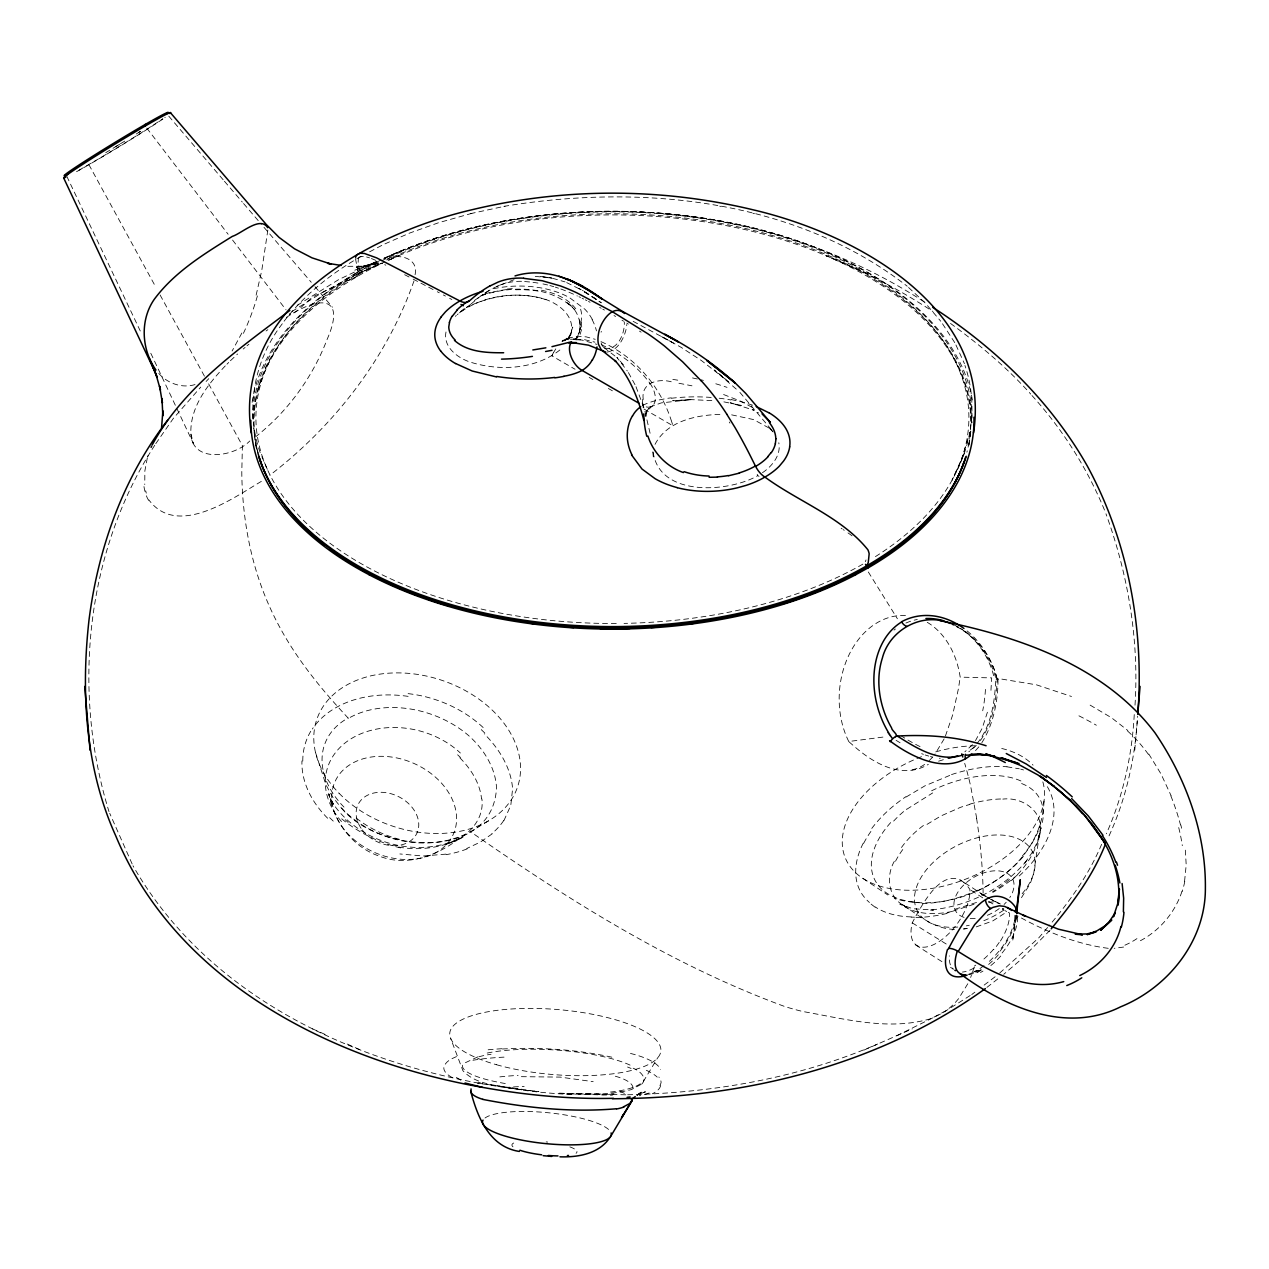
<?xml version="1.0" encoding="UTF-8"?>
<svg xmlns="http://www.w3.org/2000/svg" width="1269" height="1269" viewBox="0 0 1269 1269"><rect width="100%" height="100%" fill="white"/><g stroke="black" fill="none" stroke-linecap="round" stroke-linejoin="round"><path stroke-width="0.75" stroke-dasharray="5 3.75" d="M643.097 403.954L643.129 407.619M581.71 327.132L581.345 321.945M267.854 230.038L261.779 270.408L255.862 296.343M355.447 258.511L358.08 272.121L360.317 272.121L358.064 263.587L358.35 258.527M1014.914 915.266L1014.661 920.501L1015.01 918.772C1011.694 936.554 1000.273 951.607 987.076 963.472M653.138 452.065C659.341 497.575 728.771 492.42 757.815 475.653L759.021 476.383M643.24 399.354C640.639 381.921 659.959 377.876 672.84 382.27M956.207 626.505C976.448 636.705 990.106 657.025 995.895 678.582C994.722 702.122 991.454 726.28 976.511 744.142M1134.248 714.558C1132.027 755.452 1123.128 796.361 1106.33 833.765M1135.009 705.167C1139.181 640.385 1128.157 574.714 1105.965 513.802M1109.058 835.843C1126.206 798.439 1135.374 757.323 1137.532 716.303M1134.756 750.249L1137.294 720.554M990.962 690.304L991.676 677.9L960.173 677.138A80.201 60.896 -85.6 0 0 926.798 622.048M415.074 274.691C418.96 258.638 399.513 253.118 387.537 258.749M957.159 470.069C973.355 437.979 976.733 399.561 964.932 365.456M970.737 431.508L968.945 445.673M1015.739 916.17L1012.63 941.122L1016.263 917.439M581.567 329.575L579.822 335.349L575.698 339.537L579.346 332.224L580.219 324.959L579.314 318.646C580.726 325.625 580.71 334.493 574.825 339.521M254.07 410.204L255.497 399.545M1044.022 801.072C1041.706 870.82 957.254 917.804 894.248 898.436M445.99 331.986C442.96 346.945 457.474 357.874 470.038 362.03C500.383 371.706 537.945 369.39 562.675 347.643M1184.564 881.289L1186.198 864.95L1185.151 847.137M645.683 416.533L646.952 410.791L645.413 414.9L648.808 408.364L645.984 411.933L652.694 405.652L649.554 407.127L661.197 402.907L691.7 399.545L672.649 400.734L691.827 399.656L714.415 400.718M601.094 332.177L601.316 331.288M413.995 280.925C386.997 358.001 334.35 425.623 269.885 475.209M987.409 712.242L982.238 728.136L975.48 740.668M1040.834 822.835L1037.645 832.702L1030.523 846.09M568.591 339.806L572.763 327.053L570.4 334.873L571.589 332.24L567.465 339.156L570.812 334.508L563.722 340.964L570.273 337.681L577.871 336.269L586.262 336.872L595.224 339.331M147.315 457.95L144.856 470.958L144.761 484.584M570.701 334.794C576.554 315.093 555.885 300.943 538.928 297.612C511.106 291.489 479.73 296.645 457.221 314.633M147.648 456.792L147.997 455.634M257.893 388.948L261.208 378.432M961.347 459.838L970.087 432.221M974.322 967.01L970.642 977.463M1182.01 891.235C1174.904 913.157 1158.597 931.922 1137.865 942.01M866.045 559.93L865.284 561.707M945.421 736.02L952.638 715.082L958.206 689.765A284.05 215.682 -85.6 0 0 960.173 677.138M655.026 444.372C667.399 420.309 698.14 414.535 722.838 414.376M894.296 861.365C886 875.737 887.824 896.834 903.48 905.384M1101.603 844.329C1089.072 874.373 1069.767 901.26 1048.86 926.053M863.253 843.203C855.607 857.876 852.245 876.435 860.493 891.599A112.592 66.591 -25.2 0 0 869.439 902.497M944.12 738.907L934.65 754.722M241.856 333.033L232.132 351.005M967.803 983.761L958.587 998.64A177.39 102.424 60 0 1 945.96 1010.711L931.954 1018.198M265.364 368.248L270.424 358.207M659.943 1085.598L661.07 1082.838A109.007 26.744 3.6 0 0 658.881 1077.032M553.316 352.909L551.825 355.859L575.063 369.247M553.458 352.655L555.806 348.864M358.508 258.226L359.825 256.957M503.92 820.631L510.788 805.418L512.597 788.874A107.389 73.507 23.3 0 0 484.266 733.863M625.776 1094.814L557.377 1093.212L600.967 1094.084L619.51 1092.308L631.296 1089.627L641.828 1084.027L657.643 1057.87M575.682 339.442C584.708 327.164 578.49 309.763 566.497 301.974L574.603 309.573C550.27 284.764 509.932 285.636 480.475 295.978M981.825 742.73C993.706 724.076 998.402 698.933 997.942 678.169M154.755 445.245C85.594 551.967 71.81 691.018 108.991 811.605M155.77 443.674L173.314 418.437L200.756 387.093M282.305 323.769C254.165 359.984 244.679 409.887 260.431 453.319M980.398 740.525C992.961 722.505 996.419 699.853 997.228 678.36L1036.44 684.816L1071.48 696.475M641.828 1084.027C648.158 1077.619 638.957 1070.433 633.183 1068.228M1021.466 897.675L1030.254 883.605L1033.68 873.516L1039.66 832.908C1044.419 811.414 1022.211 796.694 1002.811 799.105M978.859 746.854L974.132 752.152M1050.018 930.288L1020.419 960.046L1003.731 974.306M284.066 321.216C305.21 293.916 332.795 272.2 362.823 255.402M972.498 744.633L964.868 751.819M1047.607 927.512L1038.899 937.728L998.084 974.497M932.778 756.99L928.749 761.114M206.101 381.477L208.782 378.67M225.279 365.884C208.433 383.777 190.873 405.668 190.826 431.571C190.207 463.819 233.575 457.633 249.739 441.025M976.305 745.506L968.818 751.787M226.977 364.171L228.69 362.458M230.419 360.745L237.62 353.988M1019.181 875.975C1042.864 854.83 1066.261 816.681 1046.766 785.749M1011.25 880.607C1026.7 866.933 1038.264 848.453 1041.119 827.769L1037.138 842.521L1031.919 852.847L1024.86 862.999L1027.049 860.192C1003.16 889.395 966.55 906.97 929.209 910.095L933.651 910L912.776 908.731L899.864 904.131L905.939 906.796L901.196 903.829C918.042 914.695 934.761 929.955 956.144 929.352M455.397 316.314L456.285 315.458M470.466 304.544L458.188 313.808M460.536 311.714L467.151 306.21M470.973 304.1L477.017 298.976A309.525 178.707 60 0 1 491.531 289.046L492.213 288.729M243.204 349.038L245.091 347.42M974.195 747.06L967.565 752.2M246.995 345.818L248.914 344.232M492.229 833.796L480.554 841.997L466.786 848.485M986.917 987.393L1000.67 976.686M255.228 437.091C287.413 411.902 312.491 377.591 327.101 339.426C347.373 293.155 316.964 296.47 285.224 318.202M906.78 809.273L932.667 792.935M971.784 994.515L974.878 992.168M984.157 985.093L996.546 975.671M465.437 1062.676L478.381 1056.617M637.228 1095.163L642.669 1091.118L637.815 1094.687L645.255 1091.863L638.497 1094.386M637.038 1095.274L642.669 1091.118M266.062 330.987L267.854 329.702M984.046 965.63L976.48 971.023L977.685 970.373L968.199 974.465M762.463 472.718C772.091 466.246 781.292 455.111 778.801 442.754M474.558 300.388L483.219 294.313M261.351 481.379C232.719 498.32 177.359 538.215 148.901 499.954M297.184 305.385L338.649 279.624L376.798 261.414M927.02 824.374L940.789 816.015L960.49 807.338A83.913 40.211 -26.1 0 1 969.817 804.467M906.114 797.011L924.958 785.828L951.528 774.677M485.757 292.6L490.913 289.459M291.918 311.508L324.182 291.41L358.984 275.532M970.15 995.546L942.375 1013.09L896.834 1035.694M115.86 146.554L119.683 144.222M315.473 752.358L325.959 784.829L332.494 796.821L341.647 808.258C373.689 841.791 428.938 853.974 470.529 831.703L488.438 820.884M341.647 808.258C377.686 852.863 493.054 862.159 496.528 787.589C495.307 767.031 483.33 748.52 468.182 735.195A89.512 65.02 18.4 0 0 348.436 718.365M79.027 170.189L101.219 157.308A63.704 2.157 -31.4 0 0 116.7 147.997L121.935 144.793A62.562 2.11 -31.4 0 0 162.67 118.826M996.815 678.344C993.468 661.53 978.558 638.291 960.459 628.361M381.334 263.381L356.716 274.231L319.931 293.805C309.636 295.296 296.898 315.521 289.221 313.998M564.975 340.155L567.751 338.68L561.977 341.298L568.575 339.045L562.706 340.362L566.513 339.616M369.612 251.833L383.175 244.663M493.53 288.047L495.529 287.064M388.092 260.478L398.91 255.64L388.362 260.288A358.397 206.91 0 0 1 790.968 242.427A358.397 206.91 0 0 1 966.915 452.192M627.679 1094.75C713.019 1093.021 799.042 1078.031 877.64 1044.038M384.951 243.886L409.681 233.052L438.804 222.646L471.846 213.351M356.716 274.231L384.539 262.048M456.507 1056.585C451.431 1058.822 444.848 1061.661 443.817 1067.8A105.184 24.983 -0.4 0 0 452.954 1077.952M863.951 1050.097L912.3 1028.858M362.791 267.505L376.925 261.382M400.56 251.088L383.857 258.353C556.901 181.879 768.094 199.55 926.402 303.275M365.567 266.3L375.973 262.223M498.891 285.573L496.195 286.746L514.056 279.703M477.921 1083.266L480.317 1082.267M977.622 890.14C959.094 898.595 938.949 903.909 918.47 903.512M976.543 902.449L952.369 910.079M360.126 256.814L363.331 256.401M974.005 904.274L946.912 913.093M368.264 265.173L373.483 263.127L354.479 270.313L373.483 263.127M636.832 1095.052L645.255 1091.863M882.923 737.099L848.707 741.508A290.363 220.473 -85.6 0 0 854.64 746.695C874.293 763.827 902.687 779.864 928.353 764.35M930.589 1018.737C888.697 1031.078 844.535 1018.833 802.817 1011.52A463.518 267.616 60 0 1 785.003 1006.603C672.078 965.186 568.861 900.165 470.529 831.703M485.377 293.837L492.594 291.727M938.584 761.178L946.658 758.703M363.568 266.871L378.781 263.159L360.856 266.331L366.17 266.173L346.881 266.331M976.242 926.893L992.739 920.945L1007.078 911.729L1004.747 910.507M195.014 384.57C181.864 388.647 167.159 383.301 158.403 373.007M912.125 769.918L917.075 768.443A50.411 38.276 -85.6 0 0 926.576 762.955M988.408 902.196L994.325 901.862L1000.416 904.004M503.872 206.435L505.062 206.181C641.591 183.64 794.902 199.122 907.192 286.207M470.307 213.684L505.062 206.181M1123.604 947.055L1114.182 948.324M378.781 263.159L354.59 267.521L371.738 264.46M575.745 339.838L584.755 339.711L594.907 342.154M445.927 854.132L423.164 856.004L399.878 853.958M963.647 928.94L967.232 928.432M963.552 928.987L967.026 928.527M607.074 352.1C618.114 350.196 624.078 338.3 626.315 328.354A27.188 15.704 -60 0 0 626.807 324.483M507.314 289.015L515.69 288.349M502.445 1048.987C539.88 1047.068 577.665 1049.431 614.259 1057.727M521.369 1076.667L560.137 1077.111L593.194 1081.664M600.967 1094.084L571.193 1093.973M570.368 339.204L578.172 339.283L573.461 339.061L582.059 340.076L596.906 344.359M911.174 917.154L914.537 917.186M535.232 276.356L551.936 278.101L565.038 281.892M566.561 1093.846L612.404 1095.21M1108.249 948.324C1075.938 944.231 1044.149 930.859 1016.279 915.187M524.636 281.544L531.473 282.13M939.33 758.227L940.234 758.307M731.642 414.852L753.532 419.563L769.22 428.113M477.747 1083.139L538.913 1091.657C381.699 1076.08 214.747 1008.554 132.975 865.775M1006.967 766.809L1019.277 768.792M533.012 282.321L540.673 283.479M398.672 847.042C420.832 851.118 444.134 847.438 463.962 836.715L445.609 844.393C465.549 839.031 484.615 821.138 481.919 798.978M521.448 1089.77C501.969 1085.328 477.414 1086.312 462.915 1070.735L450.606 1038.248M723.901 401.876L741.35 405.445L730.151 402.796L753.421 409.998L752.136 409.459L758.529 412.933M678.931 383.254L691.986 385.824M731.198 399.576L739.684 401.369A95.334 55.899 0 0 1 748.916 403.97L752.612 405.192M542.973 283.923L547.605 284.954M541.403 290.204C554.474 292.917 568.195 298.263 576.253 309.462M752.961 213.351L754.5 213.684M719.745 206.181L720.935 206.435M930.463 756.578L932.223 757.022M366.598 256.972L369.565 257.877M549.921 285.557L553.807 286.667M1020.736 769.125L1023.512 769.966M928.702 756.086L925.18 754.976M546.082 299.738C519.973 290.76 490.31 295.74 466.389 307.415M555.362 287.159L558.471 288.19M723.6 394.532L740.763 401.242L755.087 408.904M921.659 753.675L923.42 754.341M999.655 903.591L990.74 899.198M868.091 274.231L825.897 255.64C863.317 270.757 899.213 289.364 932.937 311.539M566.688 282.606L583.264 290.839M347.183 1044.038L360.856 1050.097M312.507 1028.858L327.973 1035.694M600.967 341.631C634.579 356.192 660.277 385.998 671.349 420.721M601.252 344.645C620.176 353.337 637.419 366.281 649.791 383.143M578.95 296.708L580.536 297.485M381.588 263.111L382.603 263.603M582.122 298.247L583.708 299.04M384.729 264.65L385.824 265.189M585.295 299.833L586.897 300.642M404.621 274.707L410.252 277.61M588.483 301.451L590.069 302.276M413.155 279.117L433.3 289.649M963.71 882.288C944.675 868.297 927.782 895.866 919.438 909.746A137.956 69.16 -54.2 0 0 912.268 922.864A41.354 20.732 -54.2 0 0 936.871 942.946A41.354 20.732 -54.2 0 0 969.928 889.569A131.119 65.718 -54.2 0 0 963.758 882.241M1008.316 912.395L1009.521 913.014A41.877 21.636 -51.1 0 1 999.449 942.534M1090.119 705.12L1111.565 717.778L1127.855 730.532M633.152 321.343L671.84 342.138M437.266 291.727L439.264 292.79M443.341 294.963L445.419 296.058M957.143 626.537L958.809 627.425M449.654 298.342L451.827 299.5M1002.367 909.239L1003.557 909.873M673.569 343.106L660.562 336.063L681.025 347.262L701.535 360.634L728.66 381.795L720.76 375.037L714.114 369.977L738.637 391.153M599.634 307.399L601.22 308.288M602.823 309.176L604.425 310.064M460.663 1079.919L456.253 1077.429L460.679 1080.014M989.027 898.23L980.969 893.614L989.439 898.404M991.137 899.372L996.228 902.243L990.915 899.293M604.52 347.976C617.67 351.402 625.173 332.732 624.269 321.929M980.969 893.614L989.249 898.341M589.213 377.416L592.909 379.542M608.359 388.473L612.404 390.804M643.97 409.03L672.982 425.797L671.491 421.149M614.006 315.537L615.608 316.473M992.945 903.956L987.98 901.038M588.483 294.202L578.87 288.428L601.316 302.815L593.575 297.549M621.984 320.232L623.587 321.184M900.086 742.777L896.104 740.335M626.775 323.119L628.361 324.103M912.252 922.864L946.468 944.168M915.536 944.897L943.39 962.568M983.887 895.295L960.221 879.893M982.761 897.849L969.96 889.553M584.723 291.775L598.54 300.674M639.513 331.13L641.099 332.161M841.157 528.253L842.204 528.951M950.513 967.311L953.368 969.199A41.877 19.352 -55.8 0 1 949.307 955.858M862.952 878.402L887.856 894.994M604.06 347.658L616.385 357.128M843.235 529.633L844.234 530.315M875.039 907.176L869.202 902.656M950.497 323.421C979.319 344.518 1006.888 367.423 1030.745 394.104M769.617 428.446L773.582 432.396M457.617 754.801L460.488 757.482M481.252 729.627L485.17 733.403M333.239 821.106L329.321 817.347M908.572 287.508L925.228 303.021L940.741 321.216M771.171 429.842L772.599 431.286M603.616 347.294L602.823 346.437M345.231 819.679L346.611 821.059A75.823 51.014 22.1 0 0 348.087 822.391M739.89 392.391L772.472 430.968M348.325 718.254C321.374 689.353 295.994 658.484 277.657 623.301A177.137 102.266 60 0 1 267.505 601.95C252.928 567.909 245.107 531.251 242.633 494.387A387.775 223.883 60 0 1 241.792 472.433L242.395 445.641L206.958 380.763M623.476 364.917L616.877 357.366L627.314 370.976M263.984 227.325L311.254 282.273M223.17 179.77L167.825 115.035M224.439 181.261L242.3 202.072M243.569 203.548L261.43 224.359M1031.967 395.531C1062.978 429.731 1087.866 469.308 1105.315 512.042M314.998 286.667L332.446 307.225M146.807 128.121L228.119 234.257M232.576 240.063L286.033 309.858M1148.81 754.04L1161.024 773.963L1171.144 795.79M942.502 323.769L955.145 343.249M868.329 572.002L897.405 618.764M602.458 345.945L601.094 342.995M729.278 422.022L729.945 423.1M628.425 372.594L635.182 385.015M592.385 319.423L589.324 314.553A95.334 55.027 -0.8 0 0 584.898 309.255L569.622 297.707A74.316 42.987 -0.9 0 0 544.02 288.491A73.443 42.274 -0.8 0 0 511.772 286.286A80.47 45.906 -0.7 0 0 491.801 289.031M88.925 164.7L155.754 287.032M160.1 294.979L206.086 379.177M757.196 474.336L757.815 475.653M66.797 176.296L141.541 333.652M150.789 353.258L193.364 443.484L190.984 434.061M955.922 344.946L964.456 363.695M132.15 863.983L109.721 813.318M635.991 386.68L644.446 409.268L650.711 435.886M261.874 456.681L267.648 470.069M146.268 493.149L145.697 490.833M1180.836 825.009L1181.629 828.229M255.513 442.215L257.893 452.827A358.81 207.148 0 0 1 255.513 442.294M976.718 818.394L970.563 785.701A266.966 154.136 60 0 0 964.694 763.351M652.774 451.907L653.329 457.205M254.91 440.01L253.768 427.827M969.96 400.322L971.61 423.021M257.893 452.192A358.397 206.91 0 0 1 381.652 263.508M848.739 741.461A80.201 60.896 -85.6 0 1 848.533 655.851A80.201 60.896 -85.6 0 1 907.478 615.687M905.923 623.047A73.888 62.974 75.2 0 1 917.313 619.462M954.177 624.871A73.888 62.974 75.2 0 1 994.087 677.345M890.362 736.321A73.888 59.929 71.3 0 1 886.476 730.849M894.042 630.09A73.888 59.929 71.3 0 1 895.406 629.012M920.057 746.6A158.657 101.266 54.6 0 1 901.339 735.957M985.458 689.384A161.1 143.556 64.1 0 1 982.714 710.751M993.579 949.228A42.274 18.591 -50.3 0 1 981.873 960.728M975.75 965.154A42.274 18.591 -50.3 0 1 974.529 965.915M974.148 967.946A42.274 19.479 -52.9 0 1 962.41 972.07M343.994 807.116A89.512 62.879 21.2 0 1 348.071 718.016M999.179 942.439A42.432 20.732 -51.4 0 1 993.881 949.529M976.575 818.346A480.158 277.213 60 0 1 983.142 896.025M487.185 1053.048A91.447 23.016 3.6 0 1 632.898 1066.483M627.552 1067.023A90.036 21.494 2.4 0 1 631.09 1068.45M640.306 1083.758A93.684 23.35 6 0 1 609.691 1092.133M613.926 1093.846A93.224 23.254 7.1 0 1 602.378 1094.782M571.843 1094.497A88.386 14.197 4.6 0 1 496.956 1085.772M505.284 1083.536A93.351 18.987 2.4 0 1 463.883 1062.565M478.905 1056.76A89.147 23.461 5.9 0 1 491.04 1054.269M1042.832 781.878A105.914 65.068 -22.1 0 1 961.95 880.559A105.914 65.068 -22.1 0 1 843.948 854.1A105.914 65.068 -22.1 0 1 924.831 755.436M935.761 751.867A105.914 65.068 -22.1 0 1 977.669 745.76M1001.717 748.472A105.914 65.068 -22.1 0 1 1033.061 765.159M913.95 901.958A91.447 53.837 -25.8 0 1 892.424 820.694M893.662 821.059A89.147 55.82 -25.4 0 1 906.558 809.146M931.62 790.793A93.351 53.584 -26.3 0 1 1023.147 782.053M1021.608 783.544A88.386 50.332 -30.3 0 1 1042.341 822.455M1029.92 846.011A93.224 58.104 -27.8 0 1 1022.322 856.052M1023.385 856.369A93.684 59.992 -26.6 0 1 977.828 890.6M919.042 902.656A90.036 49.919 -25.1 0 1 913.712 902.37M957.762 927.052A64.735 39.783 -27.3 0 1 919.628 879.988A64.735 39.783 -27.3 0 1 1006.19 835.51A64.735 39.783 -27.3 0 1 1021.815 894.137M1003.557 910.254A64.735 39.783 -27.3 0 1 983.84 920.691M969.262 925.244A64.735 39.783 -27.3 0 1 966.359 925.862M964.075 917.392A32.724 20.066 -30 0 1 960.268 888.823A32.724 20.066 -30 0 1 1000.924 871.184A32.724 20.066 -30 0 1 1009.791 897.564M1006.222 902.211A32.724 20.066 -30 0 1 1004.096 904.432M999.258 908.572A32.724 20.066 -30 0 1 986.632 915.568M975.195 918.359A32.724 20.066 -30 0 1 969.865 918.47M459.838 757.783A83.135 54.678 24.5 0 1 481.522 798.915M341.535 821.566A79.17 61.166 14.2 0 1 352.734 737.781A79.17 61.166 14.2 0 1 460.377 753.009M399.624 839.364A83.135 57.279 21.1 0 1 355.304 817.363M503.714 820.551A108.484 74.395 12.1 0 1 491.896 833.59M408.11 693.635A105.295 80.455 16.1 0 1 483.727 728.073M408.11 696.364A107.215 76.854 17.9 0 0 369.517 696.316A109.42 79.36 18.4 0 0 312.348 729.009M302.783 761.083A107.23 77.948 18 0 1 312.206 728.929M327.64 818.235A105.343 76.616 17 0 1 301.943 760.956M400.576 847.93A107.389 75.87 20.8 0 1 339.537 816.998M467.151 848.898A108.5 75.712 12.6 0 1 446.196 854.656M485.012 1118.005A64.735 15.482 5.7 0 1 550.064 1112.929A64.735 15.482 5.7 0 1 610.262 1131.345M569.829 1146.859A32.724 6.678 6.2 0 1 576.078 1153.283M512.993 1146.843A32.724 6.678 6.2 0 1 516.435 1142.084M546.178 1141.894A32.724 6.678 6.2 0 1 547.685 1142.068M499.843 1076.889A83.119 13.705 1.3 0 1 518.085 1075.414M504.761 1087.581A79.535 11.262 0.6 0 1 524.176 1086.423M619.795 1091.388A78.361 18.607 0.5 0 1 627.108 1094.846M615.322 1076.223A82.342 20.907 -2.7 0 1 632.644 1090.579M488.153 1049.78A104.201 20.018 2.4 0 1 501.842 1048.733M472.956 1060.249A106.501 20.558 2.5 0 1 504.745 1057.093M649.141 1092.99A103.566 27.791 9.1 0 1 639.148 1095.766M660.61 1085.709A105.581 27.728 8.4 0 1 652.298 1093.783M646.349 1070.29A110.086 27.283 2.1 0 1 657.215 1077.111M630.471 1053.429A104.169 27.014 -0.3 0 1 660.594 1069.497M952.067 911.443A81.803 48.761 -30.2 0 1 903.116 905.685M1009.458 879.449A84.896 54.63 -27.8 0 1 992.612 891.71M969.881 804.134A86.022 41.306 -26.2 0 1 1002.938 798.962M901.466 847.502A79.55 49.364 -26.4 0 1 926.084 823.549M895.533 861.191A83.151 42.987 -32.6 0 1 904.067 847.787M911.316 916.916A104.312 62.578 -28.6 0 1 875.277 906.97M946.848 913.49A109.784 61.388 -25.5 0 1 914.33 917.535M1017.373 874.944A105.121 65.131 -26.7 0 1 992.755 892.456M951.512 774.582A105.2 55.725 -25.7 0 1 1006.983 766.777M871.787 828.419A106.564 65.798 -25.8 0 1 905.828 796.742M863.745 843.155A104.677 58.247 -29.9 0 1 872.977 828.594M144.983 491.452A183.64 71.635 -45.7 0 1 143.809 485.345M148.552 500.287A182.133 71.175 -45.4 0 1 145.634 493.704M257.385 295.931A123.394 58.342 -62.9 0 1 243.331 333.509M165.24 117.287A59.072 1.856 -31.3 0 1 164.827 117.589M162.924 118.953A59.072 1.856 -31.3 0 1 75.934 172.029M124.743 141.129A60.833 1.983 -31.3 0 1 105.755 152.661M252.134 402.336A361.649 208.798 0 0 1 356.684 272.629A1.761 1.015 60 0 1 358.683 274.405A358.73 207.117 0 0 1 379.748 263.222M972.387 400.036A361.649 208.798 0 0 0 891.044 287.127A361.522 208.735 0 0 0 383.46 258.717M356.763 272.676A361.522 208.735 0 0 1 376.56 262.048M970.769 431.127A358.81 207.148 0 0 1 968.533 446.18M254.672 436.964A358.81 207.148 0 0 1 253.816 428.081M253.61 419.167A358.81 207.148 0 0 1 358.651 274.469M971.197 421.673A358.81 207.148 0 0 0 888.823 288.856A358.73 207.117 0 0 0 386.617 259.923M1078.936 715.827A277.34 106.786 46.9 0 1 1096.353 725.233M1127.633 731.087A133.308 93.668 74.6 0 1 1148.477 754.484M1170.859 795.917A101.583 42.115 68.2 0 1 1180.503 824.929M1178.711 827.562A106.691 49.539 67.1 0 1 1182.311 845.677M1184.786 881.447A129.47 81.977 56.6 0 1 1182.185 891.377M1136.945 938.632A218.014 116.748 83 0 1 1123.351 945.802M1017.437 916.995A7.106 5.822 -17.5 0 1 1015.723 915.377M998.354 679.359A7.17 0.888 -5.6 0 1 996.054 679.074M967.152 630.947A78.964 64.021 71.9 0 1 997.022 678.296M981.143 969.611A42.432 17.322 -48.4 0 1 969.373 974.671M975.75 972.244A7.059 4.077 60 0 1 980.778 971.15M1000.765 956.033A42.432 19.543 -49.9 0 1 988.091 967.676M982.967 971.086A42.432 19.543 -49.9 0 1 980.477 972.482M976.051 970.722A49.348 21.383 -49.8 0 1 969.595 974.1M998.354 954.748A49.348 23.635 -51.2 0 1 987.076 965.741M981.238 970.103A49.348 23.635 -51.2 0 1 975.512 973.545M1017.5 916.964A42.924 21.795 -50.1 0 1 1000.083 955.303M1016.628 915.33A48.444 25.206 -51.5 0 1 997.672 953.971M252.737 418.96A359.666 207.656 0 0 1 615.782 211.32A359.666 207.656 0 0 1 972.006 422.863M256.592 449.226A359.666 207.656 0 0 1 255.355 443.944M642.685 405.398A46.271 26.728 0 0 1 660.879 399.624L666.828 398.434A96.92 56.09 0.1 0 1 671.238 397.847M649.823 383.19A17.623 10.184 60 0 1 654.788 402.21A17.623 10.184 60 0 1 642.86 405.509M616.274 623.476A356.51 205.832 0 0 1 266.379 368.137A356.51 205.832 0 0 1 782.354 236.732A356.51 205.832 0 0 1 873.056 558.09M862.872 564.134A356.51 205.832 0 0 1 624.047 623.38M848.009 532.917A134.07 77.409 60 0 1 853.418 536.835M371.389 258.543A134.07 77.409 60 0 1 375.91 260.446M560.819 288.983A264.475 152.692 60 0 1 577.363 295.994M499.542 285.255A150.028 86.625 60 0 1 524.589 281.401M671.38 398.26A120.143 69.573 0.1 0 1 711.211 397.451M719.174 398.228A120.143 69.573 0.1 0 1 730.992 399.973M672.824 379.415A162.21 115.749 17.6 0 1 679.074 380.399M692.525 377.94A163.638 93.954 15.6 0 1 703.391 380.399M715.795 383.777A163.638 93.954 15.6 0 1 727.026 387.362M642.495 403.875A162.21 118.556 12.6 0 1 642.78 399.291M592.02 319.487A120.143 69.272 -0.1 0 1 596.446 330.892M580.663 327.291A162.21 61.626 -12.3 0 1 580.155 329.781M580.615 309.224A163.638 62.736 -0.8 0 1 580.932 321.929M515.737 289.776A55.662 25.206 -2 0 1 540.166 291.442M492.911 292.108A64.83 34.12 -2.8 0 1 507.457 289.459M482.141 295.265A72.476 39.815 -2.2 0 1 485.599 294.059M1039.66 832.908L1038.296 839.84L1039.66 832.908M964.377 453.319L952.115 480.11L964.377 453.319M140.51 131.31L135.846 134.244A60.833 1.983 -31.3 0 0 140.494 131.31M459.568 838.317C437.345 855.48 407.412 867.108 379.748 856.289C352.401 847.248 333.81 821.614 328.814 793.871L332.7 805.545L328.576 793.95L334.223 805.831L331.78 801.786C357.953 842.235 416.153 859.589 459.568 838.317M547.78 277.451L539.769 276.404L551.936 278.101L547.78 277.451M339.045 793.252A105.914 76.965 18.4 0 0 514.881 793.458A105.914 76.965 18.4 0 0 397.562 672.887A105.914 76.965 18.4 0 0 339.045 793.252M496.56 1064.739A105.914 32.582 4.8 0 0 660.673 1052.191A105.914 32.582 4.8 0 0 508.758 1009.172A105.914 32.582 4.8 0 0 496.56 1064.739M346.485 832.274A64.735 48.666 23.7 0 0 452.89 835.161A64.735 48.666 23.7 0 0 383.127 756.34A64.735 48.666 23.7 0 0 346.485 832.274M362.268 829.91A32.724 24.968 26.6 0 0 416.169 834.637A32.724 24.968 26.6 0 0 383.92 792.427A32.724 24.968 26.6 0 0 362.268 829.91"/><path stroke-width="1.5" d="M613.546 1098.319C569.638 1099.303 525.604 1095.131 482.41 1087.343C333.636 1061.185 176.343 982.333 115.749 835.843C85.372 768.649 80.867 692.509 89.004 620.002C98.141 548.192 123.03 477.953 167.587 420.277M776.041 438.662L775.311 443.738M1123.382 911.84L1123.652 898.182L1122.113 883.525M161.56 427.875L162.876 410.855L162.829 415.835L162.004 398.688L162.416 403.003L159.577 386.093L160.449 390.043L155.817 373.72L63.609 177.819M1137.912 712.972C1144.194 628.409 1127.998 540.911 1087.343 466.072C1050.462 400.988 995.277 347.69 932.778 307.336M1137.69 714.431L1140.07 686.434M973.529 432.999C992.374 308.478 857.701 234.876 755.547 210.384L753.627 209.94C661.244 187.574 563.563 187.574 471.196 209.94L469.26 210.384C367.106 234.876 232.433 308.478 251.278 432.999M1016.659 913.664L1020.292 879.703L1016.215 912.332M449.496 322.405L448.766 326.974A55.662 29.98 -5.9 0 0 455.238 340.108M948.308 949.085C957.238 932.303 966.692 914.775 981.524 902.386A30.932 16.624 -56.8 0 1 985.537 899.769A7.059 4.077 60 0 0 990.819 908.541A24.095 12.642 -55.9 0 1 993.183 907.319L999.258 905.796L1004.556 906.383L1025.796 916.361L1023.115 915.139L1058.33 929.162L1082.346 934.745M632.279 1099.684L629.963 1103.396L623.46 1106.885M471.053 1088.929L471.021 1092.292A85.975 18.607 -3.7 0 0 482.902 1099.351M1120.955 926.465C1115.768 948.133 1099.715 966.137 1079.76 975.56M1105.283 844.535C1092.926 875.753 1072.511 903.1 1051.224 928.813M151.106 447.37L151.645 446.165M152.201 444.943C183.196 387.616 238.969 348.832 289.855 310.445M632.39 415.867L630.598 419.341A96.92 56.026 0.1 0 0 629.884 421.118A120.507 69.652 0.6 0 0 631.962 454.857M592.417 359.984L594.209 356.51A96.92 55.884 -0.1 0 0 595.224 353.972A120.143 69.272 -0.1 0 0 597.001 346.913M610.96 1135.929L632.01 1100.683L621.524 1117.688L623.618 1114.309M452.24 316.298L457.141 310.128M771.155 452.541L767.666 456.808M441.215 316.774L445.435 311.873A87.942 49.888 -0.9 0 1 459.886 300.975A87.942 49.935 -0.8 0 1 478.81 292.568L483.061 291.283M609.977 1137.325C599.269 1153.838 578.188 1157.423 559.946 1156.82M1100.715 930.209L1111.644 920.073L1100.715 930.209L1108.725 922.436L1115.213 912.855L1113.405 916.821L1117.656 903.861L1119.401 888.95L1118.132 905.067C1125 850.278 1081.014 805.736 1040.326 776.216L1054.745 786.78L1037.868 774.915L1019.943 765.175L1001.178 757.704L1017.31 762.97M971.911 754.183C946.944 775.771 910.714 756.625 889.553 740.636M985.379 988.583C878.069 1065.976 743.396 1098.24 612.404 1098.748M631.391 1099.446L635.246 1096.59M1106.267 925.038L1097.162 930.716L1087.311 934.603L1096.194 931.874M950.338 623.507C922.864 611.404 889.617 629.535 882.367 658.072C877.45 673.363 877.926 690.05 882.177 705.453C884.334 713.241 887.475 720.76 891.504 727.771C891.568 730.658 898.96 734.989 895.597 736.766M853.894 574.111L866.124 567.37A1.761 1.015 60 0 1 868.091 567.893A361.586 208.766 0 0 0 973.957 417.247M855.766 574.683L868.091 567.893M489.818 286.033L497.956 282.162A153.549 88.656 60 0 1 523.574 278.181M963.552 754.579L961.188 755.467M957.683 755.848L949.989 758.005M570.606 341.98L551.967 346.659M960.395 755.737C937.648 761.812 915.71 747.615 897.31 736.052C927.147 734.402 957.524 736.543 986.108 745.76M739.446 473.115L728.469 475.78M515.024 275.928C545.956 266.411 578.029 280.623 602.41 299.325L588.372 289.982L568.211 279.354L583.185 286.683L578.077 284.002L622.635 311.492L678.455 341.948L664.766 334.286C690.162 347.436 713.987 363.743 735.132 383.032L706.833 360.459L733.625 381.398L745.68 393.342L770.346 422.387L762.066 413.916M1063.739 981.619C1025.764 992.406 989.265 970.944 958.19 951.48L974.671 924.673L987.615 910.682A24.508 12.833 -55.7 0 1 990.819 908.572M1094.322 932.287L1086.803 933.936L1075.255 934.19L1082.33 934.856M564.007 376.385L557.995 377.416A96.92 55.804 -0.1 0 1 554.934 377.845M545.876 347.817L532.821 349.958M616.052 1108.789C571.669 1112.58 526.365 1107.9 482.728 1099.382M627.092 1097.336L630.138 1096.955M948.229 758.243L949.101 758.132M965.677 755.245L978.954 754.278L970.531 754.5L987.615 754.992L978.225 753.992L994.975 756.372L986.172 754.405L1019.102 763.557M717.493 477.128L709.117 477.287M568.607 342.9L576.412 342.678L571.113 342.471L588.546 345.168L605.757 352.068M503.65 352.75C486.788 352.877 467.69 352.211 454.461 340.393M523.621 278.323L542.212 280.735L560.375 285.922A267.997 154.723 60 0 1 577.141 292.996L612.404 311.73L647.682 333.684A267.997 154.723 60 0 1 664.448 345.993L682.611 361.792L701.186 380.843M543.164 1155.678L551.698 1156.44M341.107 265.427L327.608 263.286L330.892 264.031L311.968 257.829L294.535 248.819L279.132 237.446L266.125 224.327L170.506 112.782M496.496 376.941L472.195 371.008L455.619 363.521M482.41 1087.343L464.993 1083.012M939.885 620.652C1019.086 636.626 1104.252 665.781 1154.901 732.705C1185.912 778.167 1205.962 832.908 1205.376 888.348C1205.645 940.821 1168.099 987.615 1120.622 1006.825C1065.897 1034.187 1005.222 1007.047 960.062 973.704M519.354 1151.443C489.437 1146.875 477.509 1117.18 470.72 1091.292M565.911 278.879L574.302 282.067L558.836 276.166M683.42 472.576C666.685 466.77 653.281 452.859 647.888 436.028M756.197 406.54L769.188 412.933M952.051 624.189L953.765 624.919M1006.269 753.532L1026.32 764.033L1046.481 777.5M1007.332 907.462L1011.774 910.444M460.948 304.433L463.344 305.75M639.29 403.447L581.948 370.342A17.623 10.184 60 0 1 571.002 356.526A17.623 10.184 60 0 1 571.447 342.107M1058.14 789.746L1070.544 800.565L1082.441 813.175M1056.189 788.033L1063.359 794.299M1066.23 796.805L1070.544 800.565M1071.623 798.613L1088.294 815.951L1102.92 835.176M1075.287 805.529L1083.869 814.666M865.474 564.34L866.727 565.784L868.25 562.611L869.17 553.823A11.707 6.757 60 0 0 867.885 549.778C841.474 516.943 798.487 501.715 764.953 477.112A17.623 10.184 60 0 1 755.531 466.199L749.503 454.191A312.015 180.135 60 0 0 735.021 427.558L726.851 414.328M624.522 313.491C612.737 302.625 599.809 322.96 598.492 333.779A27.188 15.704 -60 0 0 598.492 344.407L601.173 349.721L616.004 361.602L614.91 360.396C629.916 377.274 638.386 398.799 643.875 420.436M1085.09 815.967L1104.934 842.854L1091.261 823.311M155.976 370.04C141.525 349.784 139.764 320.28 154.152 299.484C174.265 272.2 203.976 254.006 232.354 236.367C241.602 233.528 260.367 215.587 267.727 227.722M985.537 899.658A30.932 16.687 -57 0 1 989.503 897.738C999.829 893.027 1012.599 900.229 1016.612 909.651M631.565 454.921L642.019 469.054L655.185 478.746A74.316 42.987 0.8 0 0 677.281 487.629M149.393 358.366L157.134 377.337L150.963 361.855M1116.482 862.159L1117.545 865.236M84.737 686.434L90.051 750.249M963.917 462.202A358.397 206.91 0 0 1 859.525 571.7M846.502 578.521A358.397 206.91 0 0 1 781.355 604.314M694.349 623.269A358.397 206.91 0 0 1 690.923 623.729M656.279 627.203A358.397 206.91 0 0 1 651.029 627.552M629.995 628.504A358.397 206.91 0 0 1 600.094 628.631M573.778 627.552A358.397 206.91 0 0 1 568.528 627.203M533.884 623.729A358.397 206.91 0 0 1 530.442 623.269M448.131 605.741A358.397 206.91 0 0 1 428.145 599.317M418.802 595.97A358.397 206.91 0 0 1 378.305 578.521M365.266 571.7A358.397 206.91 0 0 1 329.861 549.144M324.531 545.099A358.397 206.91 0 0 1 259.796 458.87M961.775 753.834A266.966 154.136 60 0 1 962.79 757.038M925.91 618.495A73.888 62.974 75.2 0 1 943.644 620.747M1002.764 908.667A127.772 63.402 -33.1 0 1 1003.541 909.127M955.541 970.658A42.432 19.685 -54.8 0 1 954.843 970.277M611.103 1132.931A64.735 15.482 5.7 0 1 545.496 1143.591A64.735 15.482 5.7 0 1 483.029 1120.115M568.528 1155.424A32.724 6.678 6.2 0 1 567.402 1155.551M557.979 1155.916A32.724 6.678 6.2 0 1 548.351 1155.472M541.673 1154.806A32.724 6.678 6.2 0 1 519.878 1150.237M623.872 1107.028A84.769 22.715 11.9 0 1 616.575 1108.979M65.861 177.168A62.562 2.11 -31.4 0 1 113.385 145.063A62.562 2.11 -31.4 0 1 169.84 113.544M68.114 174.123A60.833 1.983 -31.3 0 1 83.564 162.051A60.833 1.983 -31.3 0 1 145.443 124.33A60.833 1.983 -31.3 0 1 166.985 113.671M145.332 126.043A1.761 1.015 60 0 1 145.443 124.33M855.655 574.778A361.586 208.766 0 0 1 369.041 574.73M250.818 420.34A361.586 208.766 0 0 0 333.795 553.395A359.206 207.386 0 0 0 369.041 574.683M965.598 457.395A358.81 207.148 0 0 1 866.156 567.386M853.783 574.207A358.81 207.148 0 0 1 370.929 574.159M257.893 452.89A358.81 207.148 0 0 0 335.936 552.983A356.446 205.8 0 0 0 370.913 574.111M1081.791 977.812A218.014 126.44 43.5 0 1 1066.769 985.553M1123.969 912.332A126.995 66.115 62.7 0 1 1121.399 926.925M1115.197 865.172A106.691 67.971 53.9 0 1 1119.877 882.986M1102.317 835.478A101.583 71.365 49.8 0 1 1115.816 862.206M1046.37 775.486A133.308 56.233 48.7 0 1 1072.242 796.869M985.886 753.691A277.34 187.606 68.8 0 1 1005.286 762.542M949.038 948.324A7.106 2.443 20.4 0 1 957.921 951.338M965.535 758.735A7.059 4.077 60 0 1 965.471 754.278M890.204 741.699A7.154 2.633 -47 0 1 895.708 736.48M1015.01 911.792A7.106 5.822 -17.5 0 1 1016.548 908.778M906.875 626.267A7.059 4.077 60 0 1 901.688 622M892.044 738.05A78.964 59.5 72.5 0 1 901.656 621.937M901.561 621.747A78.964 64.021 71.9 0 1 963.948 628.472M965.661 975.1A42.432 17.322 -48.4 0 1 964.805 975.068M964.852 974.862A42.924 18.876 -52.2 0 1 957.127 951.718M967.121 975.1A49.348 21.383 -49.8 0 1 957.048 976.813A48.444 22.319 -53.3 0 1 947.499 949.434M1016.739 909.572A48.444 25.206 -51.5 0 1 1016.77 913.347M592.179 359.952A46.271 26.712 0 0 1 582.17 370.453A46.271 26.681 0 0 1 563.928 376.227M966.217 456.269A359.666 207.656 0 0 1 612.404 626.6A359.666 207.656 0 0 1 258.59 456.269M767.872 456.888A72.476 43.701 2.4 0 1 755.753 466.342M755.293 466.056A72.476 43.352 1.9 0 1 739.24 472.909M701.234 380.748A153.549 88.656 60 0 1 726.867 414.297M769.268 412.885A74.316 43.717 -0.1 0 1 785.511 427.986A73.443 43.083 0.1 0 1 789.635 446.862M789.715 446.862A80.47 47.159 0.6 0 1 783.528 461.107L779.372 466.104A87.942 51.601 0.8 0 1 764.921 477.081A87.942 51.648 0.9 0 1 745.998 485.408L737.416 487.788A80.01 46.874 0.8 0 1 709.625 491.341A73.443 42.845 0.7 0 1 677.234 487.693M769.315 422.593A55.662 33.2 10.4 0 1 775.803 438.63M775.391 443.753A64.83 39.545 4.4 0 1 771.378 452.605M728.327 475.542A64.433 39.751 2.9 0 1 717.413 476.858M709.085 476.034A55.662 35.913 3.3 0 1 684.086 471.671M646.762 436.25A166.033 124.457 -7.8 0 1 643.827 413.821M632.628 415.915A46.271 26.744 0.1 0 1 640.75 406.683M355.637 257.337A11.707 6.757 60 0 1 356.922 254.768L360.015 253.261L364.346 253.451L376.528 257.829L459.854 300.959A17.623 10.184 60 0 0 469.292 300.943L475.304 295.867A312.015 180.135 60 0 1 489.802 285.985M456.903 310.064A72.476 40.259 -1.8 0 1 469.022 300.801M449.4 322.405A64.433 35.056 -3.4 0 1 452.05 316.282M532.425 356.383A166.033 105.026 -17.5 0 1 501.509 359.127M552.015 350.292A162.21 70.731 -13.6 0 1 545.591 351.497M441.311 316.806A80.01 45.462 -0.7 0 0 434.855 332.637A73.443 41.766 -0.5 0 0 440.629 350.99M455.539 363.568A74.316 42.194 -0.1 0 1 440.692 350.974M554.775 377.432A120.507 68.669 -0.1 0 1 496.718 376.465"/></g></svg>
